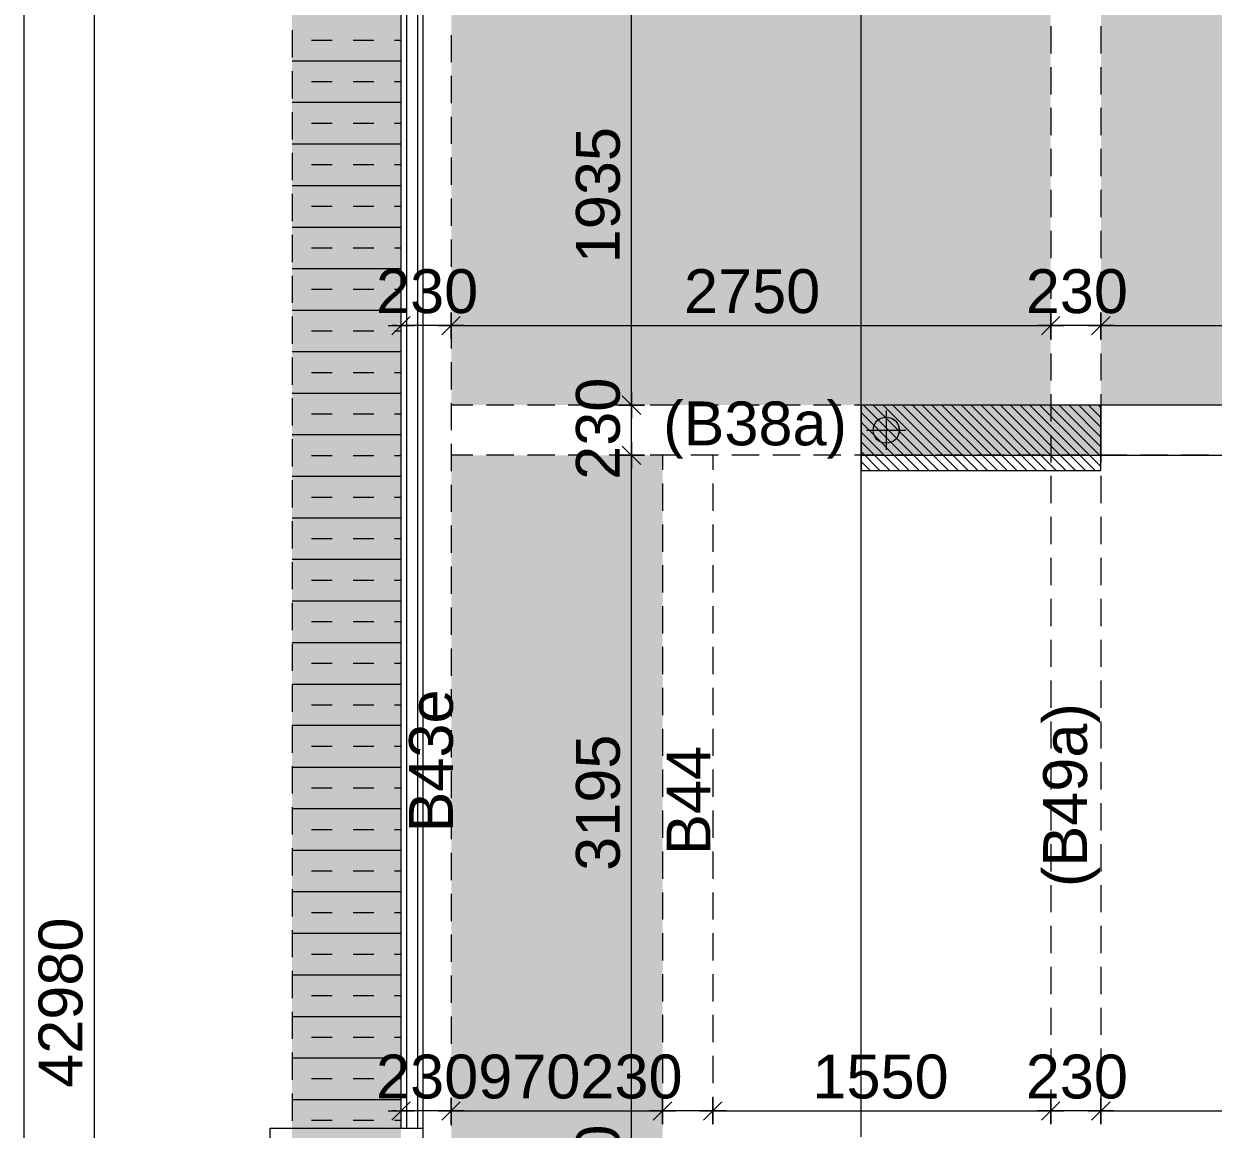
# Model space of a CAD drawing. Header units: millimetres. Extents: x -1303 to 98744, y -1303 to 90097.
# Drawn here: x 5964 to 11419, y 58613 to 63681 of the extents above; entities that cross this region are included whole.
import ezdxf

# ---------------------------------------------------------------- set-up
doc = ezdxf.new("R2010")
doc.units = ezdxf.units.MM
doc.layers.add('PDF_Geometry', color=7, linetype='Continuous')
doc.layers.add('PDF_Text', color=7, linetype='Continuous')
doc.layers.add('PDF_Solid Fills', color=192, linetype='Continuous', true_color=0xc2c0c0c0)
doc.styles.add('PDF ArialMT', font='arial.ttf')

msp = doc.modelspace()

# ---------------------------------------------------------------- hatches: boundary and pattern name
at = {"layer": 'PDF_Solid Fills', "true_color": 0x00007f}
h = msp.add_hatch(color=254, dxfattribs=at)
h.paths.add_polyline_path([(74624.31541, 16167.67383), (74624.31541, 15567.81796), (9799.46285, 14130.21454), (9804.28731, 14730.15409)], flags=0)
h.paths.add_polyline_path([(7404.275, 37242.73593), (8004.29925, 37242.73593), (8004.29925, 16872.72168), (7404.275, 16872.72168)], flags=0)
h.paths.add_polyline_path([(8004.29925, 16872.72168), (7983.4807, 16679.51365), (7983.31127, 16481.90264), (8004.55339, 16283.02302), (8047.46016, 16086.42856), (8111.52536, 15895.75776), (8195.3089, 15714.14292), (8297.03284, 15544.62953), (8413.99157, 15389.5038), (8546.60657, 15247.57974), (8696.06174, 15118.18072), (8860.41285, 15004.26957), (9037.28897, 14908.29987), (9223.47415, 14832.13321), (9415.6677, 14776.86981), (9610.40055, 14743.01796), (9804.28731, 14730.15409), (9799.46285, 14130.21454), (9584.16557, 14140.28601), (9363.53556, 14170.83718), (9140.28256, 14223.64598), (8917.70726, 14299.55851), (8699.36241, 14399.25246), (8488.88858, 14522.21955), (8289.92424, 14667.61267), (8106.02423, 14833.65595), (7940.23508, 15017.64068), (7795.09507, 15216.68973), (7672.21268, 15427.33299), (7572.77287, 15645.76255), (7497.02977, 15868.42256), (7444.47407, 16091.67659), (7414.09232, 16312.38925), (7404.275, 16527.68859), (7404.275, 16872.72168), (8004.29925, 16872.72168)], flags=0)
h.paths.add_polyline_path([(7194.30944, 37692.71099), (7194.30944, 80672.7138), (7694.3009, 80672.7138), (7694.3009, 37692.71099)], flags=0)

# ---------------------------------------------------------------- linework, layer by layer
at = {"layer": 'PDF_Geometry', "color": 222, "lineweight": 0, "true_color": 0xb8008a}
msp.add_lwpolyline([(6286.06422, 80652.65558), (6286.06422, 37712.43036), (6286.06422, 37731.89351)], dxfattribs=at)
at = {"layer": 'PDF_Geometry', "color": 9, "lineweight": 0, "true_color": 0xc0c0c0}
for points in [[(7094.27715, 80572.25744), (5963.62504, 80572.25744), (5963.62504, 19067.67657)], [(16609.18593, 75662.04487), (16609.18593, 80572.25744), (7794.16426, 80572.25744), (7794.16426, 37392.52789), (7794.16426, 36622.39829), (8004.04512, 36622.39829), (7981.19553, 36706.18492)], [(9804.11789, 58577.01758), (9804.11789, 72606.91537), (7794.16426, 72606.91537)], [(7693.4548, 65857.70268), (7693.4548, 58617.63815)], [(7718.84369, 65857.70268), (7718.84369, 58617.63815)], [(7768.77537, 65857.70268), (7768.77537, 58617.63815)], [(16128.48924, 64432.54059), (16179.26701, 64532.40603), (16179.26701, 64432.54059), (16609.18593, 64432.54059), (16609.18593, 61932.58226), (10903.45694, 61932.58226), (10903.45694, 61702.38803), (11803.91534, 61702.38803), (11803.91534, 61932.58226)], [(9804.11789, 61932.58226), (9804.11789, 61831.87383)]]:
    msp.add_lwpolyline(points, dxfattribs=at)
at = {"layer": 'PDF_Geometry', "color": 122, "lineweight": 0, "true_color": 0x00b88a}
for points in [[(8751.32513, 61972.35983), (8751.32513, 61952.04542), (8751.32513, 63846.90606), (8751.32513, 63827.43876)], [(7651.13999, 62254.17484), (7736.61571, 62339.65159)], [(7693.4548, 62357.42463), (7693.4548, 62237.24891)], [(7634.21407, 62297.33678), (7753.54164, 62297.33678)], [(7673.98957, 62297.33678), (7653.67929, 62297.33678)], [(7923.64697, 62297.33678), (7693.4548, 62297.33678)], [(7964.26961, 62297.33678), (7943.95829, 62297.33678), (10653.79954, 62297.33678), (10633.48822, 62297.33678)], [(10903.45694, 62297.33678), (10674.10983, 62297.33678)], [(10944.07854, 62297.33678), (10923.76722, 62297.33678), (15288.96376, 62297.33678), (15268.65245, 62297.33678)], [(8751.32513, 61702.38803), (8751.32513, 61932.58226)], [(8751.32513, 58547.39721), (8751.32513, 58527.08693), (8751.32513, 61682.07774), (8751.32513, 61662.61458)], [(7651.13999, 58654.03137), (7736.61571, 58738.661)], [(7693.4548, 58756.43404), (7693.4548, 58636.25832)], [(7634.21407, 58696.34618), (7753.54164, 58696.34618)], [(7673.98957, 58696.34618), (7653.67929, 58696.34618)], [(7923.64697, 58696.34618), (7693.4548, 58696.34618)], [(7964.26961, 58696.34618), (7943.95829, 58696.34618), (8874.03809, 58696.34618), (8853.72678, 58696.34618)], [(9123.69549, 58696.34618), (8893.50332, 58696.34618)], [(9163.471, 58696.34618), (9144.0068, 58696.34618), (10653.79954, 58696.34618), (10633.48822, 58696.34618)], [(10903.45694, 58696.34618), (10674.10983, 58696.34618)], [(10944.07854, 58696.34618), (10923.76722, 58696.34618), (13843.48933, 58696.34618), (13824.02513, 58696.34618)]]:
    msp.add_lwpolyline(points, dxfattribs=at)
at = {"layer": 'PDF_Geometry', "color": 157, "lineweight": 0, "true_color": 0x3f5f7f}
for points in [[(10674.10983, 63670.02684), (10674.10983, 63544.77664)], [(10903.45694, 63670.02684), (10903.45694, 63544.77664)], [(7693.4548, 63651.4108), (7693.4548, 63526.15647)], [(7923.64697, 63629.40627), (7923.64697, 63504.99907)], [(7693.4548, 63463.53137), (7693.4548, 63338.28118)], [(10674.10983, 63482.15155), (10674.10983, 63356.89722)], [(10903.45694, 63482.15155), (10903.45694, 63356.89722)], [(7923.64697, 63442.37396), (7923.64697, 63317.12377)], [(10674.10983, 63295.11924), (10674.10983, 63169.86905)], [(10903.45694, 63295.11924), (10903.45694, 63169.86905)], [(7693.4548, 63275.65608), (7693.4548, 63151.24888)], [(7923.64697, 63254.49867), (7923.64697, 63130.09147)], [(7693.4548, 63088.62378), (7693.4548, 62963.36946)], [(7923.64697, 63067.46638), (7923.64697, 62942.21205)], [(10674.10983, 63107.23982), (10674.10983, 62981.98963)], [(10903.45694, 63107.23982), (10903.45694, 62981.98963)], [(10674.10983, 62920.21165), (10674.10983, 62794.95732)], [(10903.45694, 62920.21165), (10903.45694, 62794.95732)], [(7693.4548, 62900.74436), (7693.4548, 62776.34128)], [(7923.64697, 62879.58695), (7923.64697, 62755.18388)], [(7693.4548, 62713.71206), (7693.4548, 62588.46186)], [(7923.64697, 62692.55465), (7923.64697, 62567.30446)], [(10674.10983, 62732.33223), (10674.10983, 62607.08203)], [(10903.45694, 62732.33223), (10903.45694, 62607.08203)], [(7693.4548, 62525.83677), (7693.4548, 62401.42956)], [(10674.10983, 62544.45281), (10674.10983, 62420.04974)], [(10903.45694, 62544.45281), (10903.45694, 62420.04974)], [(7923.64697, 62504.67936), (7923.64697, 62379.42504)], [(7693.4548, 62338.80447), (7693.4548, 62213.55427)], [(7923.64697, 62317.64706), (7923.64697, 62192.39686)], [(10674.10983, 62357.42463), (10674.10983, 62232.17031)], [(10903.45694, 62357.42463), (10903.45694, 62232.17031)], [(7693.4548, 62150.92505), (7693.4548, 62025.67485)], [(10674.10983, 62169.54521), (10674.10983, 62045.13801)], [(10903.45694, 62169.54521), (10903.45694, 62045.13801)], [(7923.64697, 62129.76764), (7923.64697, 62004.51744)], [(10674.10983, 61982.51291), (10674.10983, 61857.26272)], [(10903.45694, 61982.51291), (10903.45694, 61857.26272)], [(7693.4548, 61963.89687), (7693.4548, 61838.64255)], [(7923.64697, 61941.89235), (7923.64697, 61817.48514)], [(8023.51035, 61932.58226), (7923.64697, 61932.58226)], [(8211.3877, 61932.58226), (8086.13647, 61932.58226)], [(8399.26609, 61932.58226), (8274.01384, 61932.58226)], [(8586.29736, 61932.58226), (8461.0451, 61932.58226)], [(8774.17472, 61932.58226), (8648.92349, 61932.58226)], [(8961.20702, 61932.58226), (8835.95476, 61932.58226)], [(9149.08437, 61932.58226), (9023.83211, 61932.58226)], [(9336.11565, 61932.58226), (9211.7105, 61932.58226)], [(9523.99403, 61932.58226), (9398.74177, 61932.58226)], [(9711.0253, 61932.58226), (9586.61913, 61932.58226)], [(9898.90266, 61932.58226), (9773.65143, 61932.58226)], [(10085.93392, 61932.58226), (9961.52879, 61932.58226)], [(10273.81231, 61932.58226), (10148.56006, 61932.58226)], [(10461.68967, 61932.58226), (10336.43845, 61932.58226)], [(10648.72094, 61932.58226), (10523.46971, 61932.58226)], [(10836.59933, 61932.58226), (10711.34707, 61932.58226)], [(11023.6306, 61932.58226), (10899.22546, 61932.58226)], [(11211.50795, 61932.58226), (11086.25672, 61932.58226)], [(11398.54026, 61932.58226), (11274.13409, 61932.58226)], [(7693.4548, 61776.01745), (7693.4548, 61650.76726)], [(10674.10983, 61794.63762), (10674.10983, 61669.38329)], [(10903.45694, 61794.63762), (10903.45694, 61669.38329)], [(7923.64697, 61754.86005), (7923.64697, 61629.60985)], [(8023.51035, 61702.38803), (7923.64697, 61702.38803)], [(8211.3877, 61702.38803), (8086.13647, 61702.38803)], [(8399.26609, 61702.38803), (8274.01384, 61702.38803)], [(8586.29736, 61702.38803), (8461.0451, 61702.38803)], [(8774.17472, 61702.38803), (8648.92349, 61702.38803)], [(8961.20702, 61702.38803), (8835.95476, 61702.38803)], [(8893.50332, 61702.38803), (8893.50332, 61636.37857)], [(9149.08437, 61702.38803), (9023.83211, 61702.38803)], [(9123.69549, 61702.38803), (9123.69549, 61636.37857)], [(9336.11565, 61702.38803), (9211.7105, 61702.38803)], [(9523.99403, 61702.38803), (9398.74177, 61702.38803)], [(9711.0253, 61702.38803), (9586.61913, 61702.38803)], [(9898.90266, 61702.38803), (9773.65143, 61702.38803)], [(10085.93392, 61702.38803), (9961.52879, 61702.38803)], [(10273.81231, 61702.38803), (10148.56006, 61702.38803)], [(10461.68967, 61702.38803), (10336.43845, 61702.38803)], [(10648.72094, 61702.38803), (10523.46971, 61702.38803)], [(10836.59933, 61702.38803), (10711.34707, 61702.38803)], [(11023.6306, 61702.38803), (10899.22546, 61702.38803)], [(11211.50795, 61702.38803), (11086.25672, 61702.38803)], [(11398.54026, 61702.38803), (11274.13409, 61702.38803)], [(10674.10983, 61607.60532), (10674.10983, 61482.351)], [(10903.45694, 61607.60532), (10903.45694, 61482.351)], [(7693.4548, 61588.13803), (7693.4548, 61463.73496)], [(7923.64697, 61566.98062), (7923.64697, 61442.57755)], [(8893.50332, 61573.75347), (8893.50332, 61448.49915)], [(9123.69549, 61573.75347), (9123.69549, 61448.49915)], [(7693.4548, 61401.10986), (7693.4548, 61275.85553)], [(7923.64697, 61379.95245), (7923.64697, 61254.69812)], [(8893.50332, 61385.87405), (8893.50332, 61260.62386)], [(9123.69549, 61385.87405), (9123.69549, 61260.62386)], [(10674.10983, 61419.7259), (10674.10983, 61294.47571)], [(10903.45694, 61419.7259), (10903.45694, 61294.47571)], [(7693.4548, 61213.23044), (7693.4548, 61088.82324)], [(10674.10983, 61232.6936), (10674.10983, 61107.4434)], [(10903.45694, 61232.6936), (10903.45694, 61107.4434)], [(7923.64697, 61192.07303), (7923.64697, 61067.66583)], [(8893.50332, 61198.84175), (8893.50332, 61073.59155)], [(9123.69549, 61198.84175), (9123.69549, 61073.59155)], [(7693.4548, 61026.19813), (7693.4548, 60900.94795)], [(7923.64697, 61005.04073), (7923.64697, 60879.79054)], [(8893.50332, 61010.96646), (8893.50332, 60885.71213)], [(9123.69549, 61010.96646), (9123.69549, 60885.71213)], [(10674.10983, 61044.81831), (10674.10983, 60919.56398)], [(10903.45694, 61044.81831), (10903.45694, 60919.56398)], [(7693.4548, 60838.32284), (7693.4548, 60713.91564)], [(10674.10983, 60856.93888), (10674.10983, 60732.53581)], [(10903.45694, 60856.93888), (10903.45694, 60732.53581)], [(7923.64697, 60817.16544), (7923.64697, 60691.91111)], [(8893.50332, 60823.93416), (8893.50332, 60698.68396)], [(9123.69549, 60823.93416), (9123.69549, 60698.68396)], [(10674.10983, 60669.90659), (10674.10983, 60544.65639)], [(10903.45694, 60669.90659), (10903.45694, 60544.65639)], [(7693.4548, 60651.29055), (7693.4548, 60526.03622)], [(7923.64697, 60630.13314), (7923.64697, 60504.87882)], [(8893.50332, 60636.05474), (8893.50332, 60510.80454)], [(9123.69549, 60636.05474), (9123.69549, 60510.80454)], [(7693.4548, 60463.41112), (7693.4548, 60338.16093)], [(10674.10983, 60482.0313), (10674.10983, 60357.62409)], [(10903.45694, 60482.0313), (10903.45694, 60357.62409)], [(7923.64697, 60442.25371), (7923.64697, 60317.00352)], [(8893.50332, 60448.17945), (8893.50332, 60323.77224)], [(9123.69549, 60448.17945), (9123.69549, 60323.77224)], [(10674.10983, 60294.99899), (10674.10983, 60169.7488)], [(10903.45694, 60294.99899), (10903.45694, 60169.7488)], [(7693.4548, 60276.37882), (7693.4548, 60151.12863)], [(7923.64697, 60254.37842), (7923.64697, 60129.97122)], [(8893.50332, 60261.14714), (8893.50332, 60135.89695)], [(9123.69549, 60261.14714), (9123.69549, 60135.89695)], [(7693.4548, 60088.50353), (7693.4548, 59963.24921)], [(7923.64697, 60067.34613), (7923.64697, 59942.0918)], [(8893.50332, 60073.26772), (8893.50332, 59948.86465)], [(9123.69549, 60073.26772), (9123.69549, 59948.86465)], [(10674.10983, 60107.11957), (10674.10983, 59981.86938)], [(10903.45694, 60107.11957), (10903.45694, 59981.86938)], [(10674.10983, 59920.0914), (10674.10983, 59794.83707)], [(10903.45694, 59920.0914), (10903.45694, 59794.83707)], [(7693.4548, 59900.6241), (7693.4548, 59776.22103)], [(7923.64697, 59879.4667), (7923.64697, 59755.06363)], [(8893.50332, 59886.23955), (8893.50332, 59760.98522)], [(9123.69549, 59886.23955), (9123.69549, 59760.98522)], [(7693.4548, 59713.59181), (7693.4548, 59588.34161)], [(7923.64697, 59692.4344), (7923.64697, 59567.18421)], [(8893.50332, 59698.36013), (8893.50332, 59573.95293)], [(9123.69549, 59698.36013), (9123.69549, 59573.95293)], [(10674.10983, 59732.21198), (10674.10983, 59606.96178)], [(10903.45694, 59732.21198), (10903.45694, 59606.96178)], [(7693.4548, 59525.71652), (7693.4548, 59401.30931)], [(10674.10983, 59545.17967), (10674.10983, 59419.92949)], [(10903.45694, 59545.17967), (10903.45694, 59419.92949)], [(7923.64697, 59504.55911), (7923.64697, 59380.1519)], [(8893.50332, 59511.32782), (8893.50332, 59386.07764)], [(9123.69549, 59511.32782), (9123.69549, 59386.07764)], [(7693.4548, 59338.68422), (7693.4548, 59213.43402)], [(7923.64697, 59317.52681), (7923.64697, 59192.27661)], [(8893.50332, 59323.45253), (8893.50332, 59198.19821)], [(9123.69549, 59323.45253), (9123.69549, 59198.19821)], [(10674.10983, 59357.30438), (10674.10983, 59232.05006)], [(10903.45694, 59357.30438), (10903.45694, 59232.05006)], [(7693.4548, 59150.8048), (7693.4548, 59026.40172)], [(10674.10983, 59169.42496), (10674.10983, 59045.01776)], [(10903.45694, 59169.42496), (10903.45694, 59045.01776)], [(7923.64697, 59129.64739), (7923.64697, 59004.39719)], [(8893.50332, 59136.42024), (8893.50332, 59011.16591)], [(9123.69549, 59136.42024), (9123.69549, 59011.16591)], [(10674.10983, 58982.39266), (10674.10983, 58857.14247)], [(10903.45694, 58982.39266), (10903.45694, 58857.14247)], [(7693.4548, 58963.77662), (7693.4548, 58838.5223)], [(7923.64697, 58942.61922), (7923.64697, 58817.36489)], [(8893.50332, 58948.54081), (8893.50332, 58823.29062)], [(9123.69549, 58948.54081), (9123.69549, 58823.29062)], [(7693.4548, 58775.8972), (7693.4548, 58650.64701)], [(8893.50332, 58760.66552), (8893.50332, 58636.25832)], [(9123.69549, 58760.66552), (9123.69549, 58636.25832)], [(10674.10983, 58794.51737), (10674.10983, 58670.11017)], [(10903.45694, 58794.51737), (10903.45694, 58670.11017)], [(7923.64697, 58754.7398), (7923.64697, 58629.4896)]]:
    msp.add_lwpolyline(points, dxfattribs=at)
at = {"layer": 'PDF_Geometry', "lineweight": 0}
for points in [[(7194.14001, 63651.4108), (7194.14001, 63526.15647)], [(7283.84721, 63606.55462), (7378.63301, 63606.55462)], [(7474.26387, 63606.55462), (7569.04967, 63606.55462)], [(7664.68053, 63606.55462), (7693.4548, 63606.55462)], [(7194.14001, 63511.77192), (7693.4548, 63511.77192)], [(7194.14001, 63463.53137), (7194.14001, 63338.28118)], [(7283.84721, 63416.13796), (7378.63301, 63416.13796)], [(7474.26387, 63416.13796), (7569.04967, 63416.13796)], [(7664.68053, 63416.13796), (7693.4548, 63416.13796)], [(7194.14001, 63321.35526), (7693.4548, 63321.35526)], [(7194.14001, 63275.65608), (7194.14001, 63151.24888)], [(7283.84721, 63225.7213), (7378.63301, 63225.7213)], [(7474.26387, 63225.7213), (7569.04967, 63225.7213)], [(7664.68053, 63225.7213), (7693.4548, 63225.7213)], [(7194.14001, 63130.9386), (7693.4548, 63130.9386)], [(7194.14001, 63088.62378), (7194.14001, 62963.36946)], [(7283.84721, 63035.30464), (7378.63301, 63035.30464)], [(7474.26387, 63035.30464), (7569.04967, 63035.30464)], [(7664.68053, 63035.30464), (7693.4548, 63035.30464)], [(7194.14001, 62939.67481), (7693.4548, 62939.67481)], [(7194.14001, 62900.74436), (7194.14001, 62776.34128)], [(7283.84721, 62844.88798), (7378.63301, 62844.88798)], [(7474.26387, 62844.88798), (7569.04967, 62844.88798)], [(7664.68053, 62844.88798), (7693.4548, 62844.88798)], [(7194.14001, 62749.25815), (7693.4548, 62749.25815)], [(7194.14001, 62713.71206), (7194.14001, 62588.46186)], [(7283.84721, 62654.47132), (7378.63301, 62654.47132)], [(7474.26387, 62654.47132), (7569.04967, 62654.47132)], [(7664.68053, 62654.47132), (7693.4548, 62654.47132)], [(7194.14001, 62558.84149), (7693.4548, 62558.84149)], [(7194.14001, 62525.83677), (7194.14001, 62401.42956)], [(7283.84721, 62464.05466), (7378.63301, 62464.05466)], [(7474.26387, 62464.05466), (7569.04967, 62464.05466)], [(7664.68053, 62464.05466), (7693.4548, 62464.05466)], [(7194.14001, 62368.42484), (7693.4548, 62368.42484)], [(7194.14001, 62338.80447), (7194.14001, 62213.55427)], [(7283.84721, 62273.638), (7378.63301, 62273.638)], [(7474.26387, 62273.638), (7569.04967, 62273.638)], [(7664.68053, 62273.638), (7693.4548, 62273.638)], [(7693.4548, 62297.33678), (7693.4548, 62297.33678)], [(7923.64697, 62297.33678), (7923.64697, 62297.33678)], [(7923.64697, 62297.33678), (7923.64697, 62297.33678)], [(10674.10983, 62297.33678), (10674.10983, 62297.33678)], [(10674.10983, 62297.33678), (10674.10983, 62297.33678)], [(10903.45694, 62297.33678), (10903.45694, 62297.33678)], [(10903.45694, 62297.33678), (10903.45694, 62297.33678)], [(7693.4548, 62208.47567), (7693.4548, 62208.47567)], [(7923.64697, 62208.47567), (7923.64697, 62208.47567)], [(7923.64697, 62208.47567), (7923.64697, 62208.47567)], [(10674.10983, 62208.47567), (10674.10983, 62208.47567)], [(10674.10983, 62208.47567), (10674.10983, 62208.47567)], [(10903.45694, 62208.47567), (10903.45694, 62208.47567)], [(10903.45694, 62208.47567), (10903.45694, 62208.47567)], [(7194.14001, 62178.00818), (7693.4548, 62178.00818)], [(7194.14001, 62150.92505), (7194.14001, 62025.67485)], [(7693.4548, 62145.85057), (7693.4548, 62145.85057)], [(7923.64697, 62145.85057), (7923.64697, 62145.85057)], [(7923.64697, 62145.85057), (7923.64697, 62145.85057)], [(10674.10983, 62145.85057), (10674.10983, 62145.85057)], [(10674.10983, 62145.85057), (10674.10983, 62145.85057)], [(10903.45694, 62145.85057), (10903.45694, 62145.85057)], [(10903.45694, 62145.85057), (10903.45694, 62145.85057)], [(7283.84721, 62082.37835), (7378.63301, 62082.37835)], [(7474.26387, 62082.37835), (7569.04967, 62082.37835)], [(7664.68053, 62082.37835), (7693.4548, 62082.37835)], [(7693.4548, 62083.22134), (7693.4548, 62083.22134)], [(7923.64697, 62083.22134), (7923.64697, 62083.22134)], [(7923.64697, 62083.22134), (7923.64697, 62083.22134)], [(10674.10983, 62083.22134), (10674.10983, 62083.22134)], [(10674.10983, 62083.22134), (10674.10983, 62083.22134)], [(10903.45694, 62083.22134), (10903.45694, 62083.22134)], [(10903.45694, 62083.22134), (10903.45694, 62083.22134)], [(7194.14001, 61987.59152), (7693.4548, 61987.59152)], [(7693.4548, 62020.59624), (7693.4548, 62020.59624)], [(7923.64697, 62020.59624), (7923.64697, 62020.59624)], [(7923.64697, 62020.59624), (7923.64697, 62020.59624)], [(10674.10983, 62020.59624), (10674.10983, 62020.59624)], [(10674.10983, 62020.59624), (10674.10983, 62020.59624)], [(10903.45694, 62020.59624), (10903.45694, 62020.59624)], [(10903.45694, 62020.59624), (10903.45694, 62020.59624)], [(7194.14001, 61963.89687), (7194.14001, 61838.64255)], [(7693.4548, 61932.58226), (7693.4548, 61932.58226)], [(7923.64697, 61932.58226), (7923.64697, 61932.58226)], [(7923.64697, 61932.58226), (7923.64697, 61932.58226)], [(8751.32513, 61932.58226), (8751.32513, 61932.58226)], [(8751.32513, 61932.58226), (8751.32513, 61932.58226)], [(8822.41422, 61932.58226), (8822.41422, 61932.58226)], [(8840.18624, 61932.58226), (8840.18624, 61932.58226)], [(8893.50332, 61932.58226), (8893.50332, 61932.58226)], [(8902.81237, 61932.58226), (8902.81237, 61932.58226)], [(8964.59138, 61932.58226), (8964.59138, 61932.58226)], [(9027.21751, 61932.58226), (9027.21751, 61932.58226)], [(9089.84364, 61932.58226), (9089.84364, 61932.58226)], [(9152.46976, 61932.58226), (9152.46976, 61932.58226)], [(9215.0959, 61932.58226), (9215.0959, 61932.58226)], [(9277.72099, 61932.58226), (9277.72099, 61932.58226)], [(9340.34713, 61932.58226), (9340.34713, 61932.58226)], [(9402.12716, 61932.58226), (9402.12716, 61932.58226)], [(9464.7533, 61932.58226), (9464.7533, 61932.58226)], [(9527.37839, 61932.58226), (9527.37839, 61932.58226)], [(9590.00452, 61932.58226), (9590.00452, 61932.58226)], [(9652.63065, 61932.58226), (9652.63065, 61932.58226)], [(9715.25678, 61932.58226), (9715.25678, 61932.58226)], [(9804.11789, 61932.58226), (9804.11789, 61932.58226)], [(9815.11912, 61932.58226), (10114.70821, 61632.14709)], [(9859.97324, 61932.58226), (10159.56232, 61632.14709)], [(9904.82735, 61932.58226), (10205.26253, 61632.14709)], [(9949.68044, 61932.58226), (10250.11561, 61632.14709)], [(9994.53454, 61932.58226), (10294.96972, 61632.14709)], [(10039.38763, 61932.58226), (10339.8228, 61632.14709)], [(10084.24174, 61932.58226), (10384.67692, 61632.14709)], [(10129.09586, 61932.58226), (10429.53103, 61632.14709)], [(10173.94895, 61932.58226), (10474.38412, 61632.14709)], [(10218.80305, 61932.58226), (10519.23823, 61632.14709)], [(10264.50326, 61932.58226), (10564.09131, 61632.14709)], [(10309.35635, 61932.58226), (10608.94543, 61632.14709)], [(10354.21046, 61932.58226), (10653.79954, 61632.14709)], [(10399.06354, 61932.58226), (10698.65263, 61632.14709)], [(10443.91766, 61932.58226), (10743.50674, 61632.14709)], [(10488.77177, 61932.58226), (10788.35982, 61632.14709)], [(10533.62486, 61932.58226), (10833.21394, 61632.14709)], [(10578.47897, 61932.58226), (10878.06805, 61632.14709)], [(10623.33205, 61932.58226), (10903.45694, 61651.61025)], [(10668.18617, 61932.58226), (10903.45694, 61696.46643)], [(10674.10983, 61932.58226), (10674.10983, 61932.58226)], [(10674.10983, 61932.58226), (10674.10983, 61932.58226)], [(10713.04028, 61932.58226), (10903.45694, 61741.31848)], [(10757.89337, 61932.58226), (10903.45694, 61786.17466)], [(10802.74747, 61932.58226), (10903.45694, 61831.02671)], [(10847.60056, 61932.58226), (10903.45694, 61875.87876)], [(10892.45468, 61932.58226), (10903.45694, 61920.73494)], [(10903.45694, 61932.58226), (10903.45694, 61932.58226)], [(10903.45694, 61932.58226), (10903.45694, 61932.58226)], [(7283.84721, 61891.96169), (7378.63301, 61891.96169)], [(7474.26387, 61891.96169), (7569.04967, 61891.96169)], [(7664.68053, 61891.96169), (7693.4548, 61891.96169)], [(9804.11789, 61898.73041), (10069.85512, 61632.14709)], [(9804.11789, 61853.87836), (10025.00101, 61632.14709)], [(7194.14001, 61797.17486), (7693.4548, 61797.17486)], [(7194.14001, 61776.01745), (7194.14001, 61650.76726)], [(9804.11789, 61809.02218), (9980.14689, 61632.14709)], [(9804.11789, 61764.17013), (9935.29381, 61632.14709)], [(9804.11789, 61719.31395), (9890.4397, 61632.14709)], [(7283.84721, 61701.54503), (7378.63301, 61701.54503)], [(7474.26387, 61701.54503), (7569.04967, 61701.54503)], [(7664.68053, 61701.54503), (7693.4548, 61701.54503)], [(8751.32513, 61702.38803), (8751.32513, 61702.38803)], [(8751.32513, 61702.38803), (8751.32513, 61702.38803)], [(8822.41422, 61702.38803), (8822.41422, 61702.38803)], [(8822.41422, 61702.38803), (8822.41422, 61702.38803)], [(8893.50332, 61702.38803), (8893.50332, 61702.38803)], [(8893.50332, 61702.38803), (8893.50332, 61702.38803)], [(9804.11789, 61674.4619), (9845.58661, 61632.14709)], [(7194.14001, 61606.7582), (7693.4548, 61606.7582)], [(7194.14001, 61588.13803), (7194.14001, 61463.73496)], [(7283.84721, 61511.12837), (7378.63301, 61511.12837)], [(7474.26387, 61511.12837), (7569.04967, 61511.12837)], [(7664.68053, 61511.12837), (7693.4548, 61511.12837)], [(7194.14001, 61416.34154), (7693.4548, 61416.34154)], [(7194.14001, 61401.10986), (7194.14001, 61275.85553)], [(7283.84721, 61320.71171), (7378.63301, 61320.71171)], [(7474.26387, 61320.71171), (7569.04967, 61320.71171)], [(7664.68053, 61320.71171), (7693.4548, 61320.71171)], [(7194.14001, 61225.92488), (7693.4548, 61225.92488)], [(7194.14001, 61213.23044), (7194.14001, 61088.82324)], [(7283.84721, 61130.29505), (7378.63301, 61130.29505)], [(7474.26387, 61130.29505), (7569.04967, 61130.29505)], [(7664.68053, 61130.29505), (7693.4548, 61130.29505)], [(7194.14001, 61034.6611), (7693.4548, 61034.6611)], [(7194.14001, 61026.19813), (7194.14001, 60900.94795)], [(7283.84721, 60939.87839), (7378.63301, 60939.87839)], [(7474.26387, 60939.87839), (7569.04967, 60939.87839)], [(7664.68053, 60939.87839), (7693.4548, 60939.87839)], [(7194.14001, 60844.24444), (7693.4548, 60844.24444)], [(7194.14001, 60838.32284), (7194.14001, 60713.91564)], [(7283.84721, 60749.46174), (7378.63301, 60749.46174)], [(7474.26387, 60749.46174), (7569.04967, 60749.46174)], [(7664.68053, 60749.46174), (7693.4548, 60749.46174)], [(7194.14001, 60653.82778), (7693.4548, 60653.82778)], [(7194.14001, 60651.29055), (7194.14001, 60526.03622)], [(7283.84721, 60559.04508), (7378.63301, 60559.04508)], [(7474.26387, 60559.04508), (7569.04967, 60559.04508)], [(7664.68053, 60559.04508), (7693.4548, 60559.04508)], [(7693.4548, 60463.41112), (7194.14001, 60463.41112), (7194.14001, 60338.16093)], [(7283.84721, 60368.62842), (7378.63301, 60368.62842)], [(7474.26387, 60368.62842), (7569.04967, 60368.62842)], [(7664.68053, 60368.62842), (7693.4548, 60368.62842)], [(7194.14001, 60276.37882), (7194.14001, 60151.12863)], [(7194.14001, 60272.99446), (7693.4548, 60272.99446)], [(7283.84721, 60177.36464), (7378.63301, 60177.36464)], [(7474.26387, 60177.36464), (7569.04967, 60177.36464)], [(7664.68053, 60177.36464), (7693.4548, 60177.36464)], [(7194.14001, 60088.50353), (7194.14001, 59963.24921)], [(7194.14001, 60082.5778), (7693.4548, 60082.5778)], [(7283.84721, 59986.94798), (7378.63301, 59986.94798)], [(7474.26387, 59986.94798), (7569.04967, 59986.94798)], [(7664.68053, 59986.94798), (7693.4548, 59986.94798)], [(7194.14001, 59900.6241), (7194.14001, 59776.22103)], [(7194.14001, 59892.16114), (7693.4548, 59892.16114)], [(7283.84721, 59796.53132), (7378.63301, 59796.53132)], [(7474.26387, 59796.53132), (7569.04967, 59796.53132)], [(7664.68053, 59796.53132), (7693.4548, 59796.53132)], [(7194.14001, 59713.59181), (7194.14001, 59588.34161)], [(7194.14001, 59701.74448), (7693.4548, 59701.74448)], [(7283.84721, 59606.11466), (7378.63301, 59606.11466)], [(7474.26387, 59606.11466), (7569.04967, 59606.11466)], [(7664.68053, 59606.11466), (7693.4548, 59606.11466)], [(7194.14001, 59525.71652), (7194.14001, 59401.30931)], [(7194.14001, 59511.32782), (7693.4548, 59511.32782)], [(7283.84721, 59415.69801), (7378.63301, 59415.69801)], [(7474.26387, 59415.69801), (7569.04967, 59415.69801)], [(7664.68053, 59415.69801), (7693.4548, 59415.69801)], [(7194.14001, 59338.68422), (7194.14001, 59213.43402)], [(7194.14001, 59320.91117), (7693.4548, 59320.91117)], [(7283.84721, 59225.28135), (7378.63301, 59225.28135)], [(7474.26387, 59225.28135), (7569.04967, 59225.28135)], [(7664.68053, 59225.28135), (7693.4548, 59225.28135)], [(7194.14001, 59150.8048), (7194.14001, 59026.40172)], [(7194.14001, 59129.64739), (7693.4548, 59129.64739)], [(7283.84721, 59034.86469), (7378.63301, 59034.86469)], [(7474.26387, 59034.86469), (7569.04967, 59034.86469)], [(7664.68053, 59034.86469), (7693.4548, 59034.86469)], [(7194.14001, 58963.77662), (7194.14001, 58838.5223)], [(7194.14001, 58939.23073), (7693.4548, 58939.23073)], [(7283.84721, 58844.44803), (7378.63301, 58844.44803)], [(7474.26387, 58844.44803), (7569.04967, 58844.44803)], [(7664.68053, 58844.44803), (7693.4548, 58844.44803)], [(7194.14001, 58775.8972), (7194.14001, 58650.64701)], [(7194.14001, 58748.81407), (7693.4548, 58748.81407)], [(7283.84721, 58654.03137), (7378.63301, 58654.03137)], [(7474.26387, 58654.03137), (7569.04967, 58654.03137)], [(7664.68053, 58654.03137), (7693.4548, 58654.03137)], [(7693.4548, 58696.34618), (7693.4548, 58696.34618)], [(7923.64697, 58696.34618), (7923.64697, 58696.34618)], [(7923.64697, 58696.34618), (7923.64697, 58696.34618)], [(8893.50332, 58696.34618), (8893.50332, 58696.34618)], [(8893.50332, 58696.34618), (8893.50332, 58696.34618)], [(9123.69549, 58696.34618), (9123.69549, 58696.34618)], [(9123.69549, 58696.34618), (9123.69549, 58696.34618)], [(10674.10983, 58667.57293), (10674.10983, 58667.57293)], [(10674.10983, 58667.57293), (10674.10983, 58667.57293)], [(10903.45694, 58667.57293), (10903.45694, 58667.57293)], [(10903.45694, 58667.57293), (10903.45694, 58667.57293)], [(7693.4548, 58632.87396), (7693.4548, 58632.87396)], [(7923.64697, 58632.87396), (7923.64697, 58632.87396)], [(7923.64697, 58632.87396), (7923.64697, 58632.87396)], [(8893.50332, 58632.87396), (8893.50332, 58632.87396)], [(8893.50332, 58632.87396), (8893.50332, 58632.87396)], [(9123.69549, 58632.87396), (9123.69549, 58632.87396)], [(9123.69549, 58632.87396), (9123.69549, 58632.87396)]]:
    msp.add_lwpolyline(points, dxfattribs=at)
at = {"layer": 'PDF_Geometry', "color": 122, "lineweight": 0, "true_color": 0x00b88a}
for points in [[(7881.33216, 62254.17484), (7965.96179, 62339.65159)], [(7923.64697, 62357.42463), (7923.64697, 62237.24891)], [(10716.42464, 62339.65159), (10631.79501, 62254.17484)], [(10674.10983, 62237.24891), (10674.10983, 62357.42463)], [(10861.14213, 62254.17484), (10946.61784, 62339.65159)], [(10903.45694, 62357.42463), (10903.45694, 62237.24891)], [(7863.56015, 62297.33678), (7983.73484, 62297.33678)], [(10734.19769, 62297.33678), (10614.023, 62297.33678)], [(10844.2162, 62297.33678), (10963.54376, 62297.33678)], [(8751.32513, 61872.4944), (8751.32513, 61992.67012)], [(8691.2383, 61932.58226), (8811.41196, 61932.58226)], [(8793.63994, 61890.26745), (8709.01032, 61974.89707)], [(8751.32513, 61762.47588), (8751.32513, 61642.30429)], [(8709.01032, 61744.70284), (8793.63994, 61660.07321)], [(8811.41196, 61702.38803), (8691.2383, 61702.38803)], [(7881.33216, 58654.03137), (7965.96179, 58738.661)], [(7923.64697, 58756.43404), (7923.64697, 58636.25832)], [(8936.66422, 58738.661), (8851.18851, 58654.03137)], [(8893.50332, 58636.25832), (8893.50332, 58756.43404)], [(9081.38067, 58654.03137), (9166.0103, 58738.661)], [(9123.69549, 58756.43404), (9123.69549, 58636.25832)], [(10716.42464, 58738.661), (10631.79501, 58654.03137)], [(10674.10983, 58636.25832), (10674.10983, 58756.43404)], [(10861.14213, 58654.03137), (10946.61784, 58738.661)], [(10903.45694, 58756.43404), (10903.45694, 58636.25832)], [(7863.56015, 58696.34618), (7983.73484, 58696.34618)], [(8953.59014, 58696.34618), (8834.26258, 58696.34618)], [(9063.60866, 58696.34618), (9183.78232, 58696.34618)], [(10734.19769, 58696.34618), (10614.023, 58696.34618)], [(10844.2162, 58696.34618), (10963.54376, 58696.34618)]]:
    msp.add_lwpolyline(points, close=True, dxfattribs=at)
at = {"layer": 'PDF_Geometry', "color": 5, "lineweight": 0}
for points in [[(9804.11789, 61632.14709), (10903.45668, 61632.14709), (10903.45668, 61932.58226), (9804.11789, 61932.58226)], [(9804.11789, 61702.38803), (10903.45668, 61702.38803), (10903.45668, 61932.58062), (9804.11789, 61932.58062)]]:
    msp.add_lwpolyline(points, close=True, dxfattribs=at)
at = {"layer": 'PDF_Geometry', "color": 20, "lineweight": 0, "true_color": 0xff4405}
for points in [[(9919.21397, 61907.19337), (9919.21397, 61726.93392)], [(9828.66069, 61817.48514), (10008.92117, 61817.48514)]]:
    msp.add_lwpolyline(points, dxfattribs=at)
at = {"layer": 'PDF_Geometry', "color": 9, "lineweight": 0, "true_color": 0xc0c0c0}
msp.add_lwpolyline([(7094.27715, 58617.63815), (7794.16426, 58617.63815), (7794.16426, 58167.41102), (7094.27715, 58167.41102), (7094.27715, 58367.13776), (7144.20833, 58367.13776), (7144.20833, 58417.06842), (7094.27715, 58417.06842)], close=True, dxfattribs=at)
at = {"layer": 'PDF_Geometry', "color": 20, "lineweight": 0, "true_color": 0xff4405}
msp.add_circle((9919.27698, 61817.69177), 59.98043, dxfattribs=at)
at = {"layer": 'PDF_Geometry', "color": 7, "lineweight": 0, "true_color": 0xffffff}
msp.add_circle((9919.30659, 61817.73242), 60.01002, dxfattribs=at)
at = {"layer": 'PDF_Solid Fills', "color": 254, "lineweight": 0, "true_color": 0x00007f}
for points in [[(10674.27925, 63867.72461), (10674.27925, 61932.75169), (7924.23996, 63867.72461), (7924.23996, 61932.75169)], [(15309.27507, 63867.72461), (15309.27507, 61932.75169), (10904.30303, 63867.72461), (10904.30303, 61932.75169)], [(8894.2647, 58507.70642), (8894.2647, 61702.72688), (7924.23996, 58507.70642), (7924.23996, 61702.72688)]]:
    msp.add_solid(points, dxfattribs=at)
at = {"layer": 'PDF_Solid Fills', "lineweight": 0}
msp.add_solid([(9804.28731, 61702.72688), (9804.28731, 61932.75169), (10904.30303, 61702.72688), (10904.30303, 61932.75169)], dxfattribs=at)

# ---------------------------------------------------------------- texts
at = {"layer": 'PDF_Text', "char_height": 201.084641, "attachment_point": 4, "rotation": 90, "style": 'PDF ArialMT'}
for s, insert in [('1935', (8598.27508, 62582.80984)), ('230', (8598.27508, 61590.06903)), ('3195', (8598.27508, 59796.99712)), ('42980', (6133.43291, 58802.05662)), ('230', (8598.27508, 58164.92812))]:
    msp.add_mtext(s, dxfattribs=dict(at, insert=insert))
at = {"layer": 'PDF_Text', "char_height": 201.084641, "attachment_point": 4, "style": 'PDF ArialMT'}
for s, insert in [('230', (7579.44049, 62453.66357)), ('2750', (8991.89754, 62453.66357)), ('230', (10559.56236, 62453.66357)), ('230970230', (7579.44049, 58852.68804)), ('1550', (9580.82246, 58852.68804)), ('230', (10559.56236, 58852.68804))]:
    msp.add_mtext(s, dxfattribs=dict(at, insert=insert))
at = {"layer": 'PDF_Text', "color": 6, "insert": (8896.31901, 61818.45925), "char_height": 201.084641, "attachment_point": 4, "style": 'PDF ArialMT'}
msp.add_mtext('(B38a)', dxfattribs=at)
at = {"layer": 'PDF_Text', "color": 6, "char_height": 201.084641, "attachment_point": 4, "rotation": 90, "style": 'PDF ArialMT'}
for s, insert in [('B43e', (7832.70412, 59973.01469)), ('(B49a)', (10769.95265, 59722.87947)), ('B44', (9012.21985, 59870.14191))]:
    msp.add_mtext(s, dxfattribs=dict(at, insert=insert))

doc.saveas('drawing.dxf')
